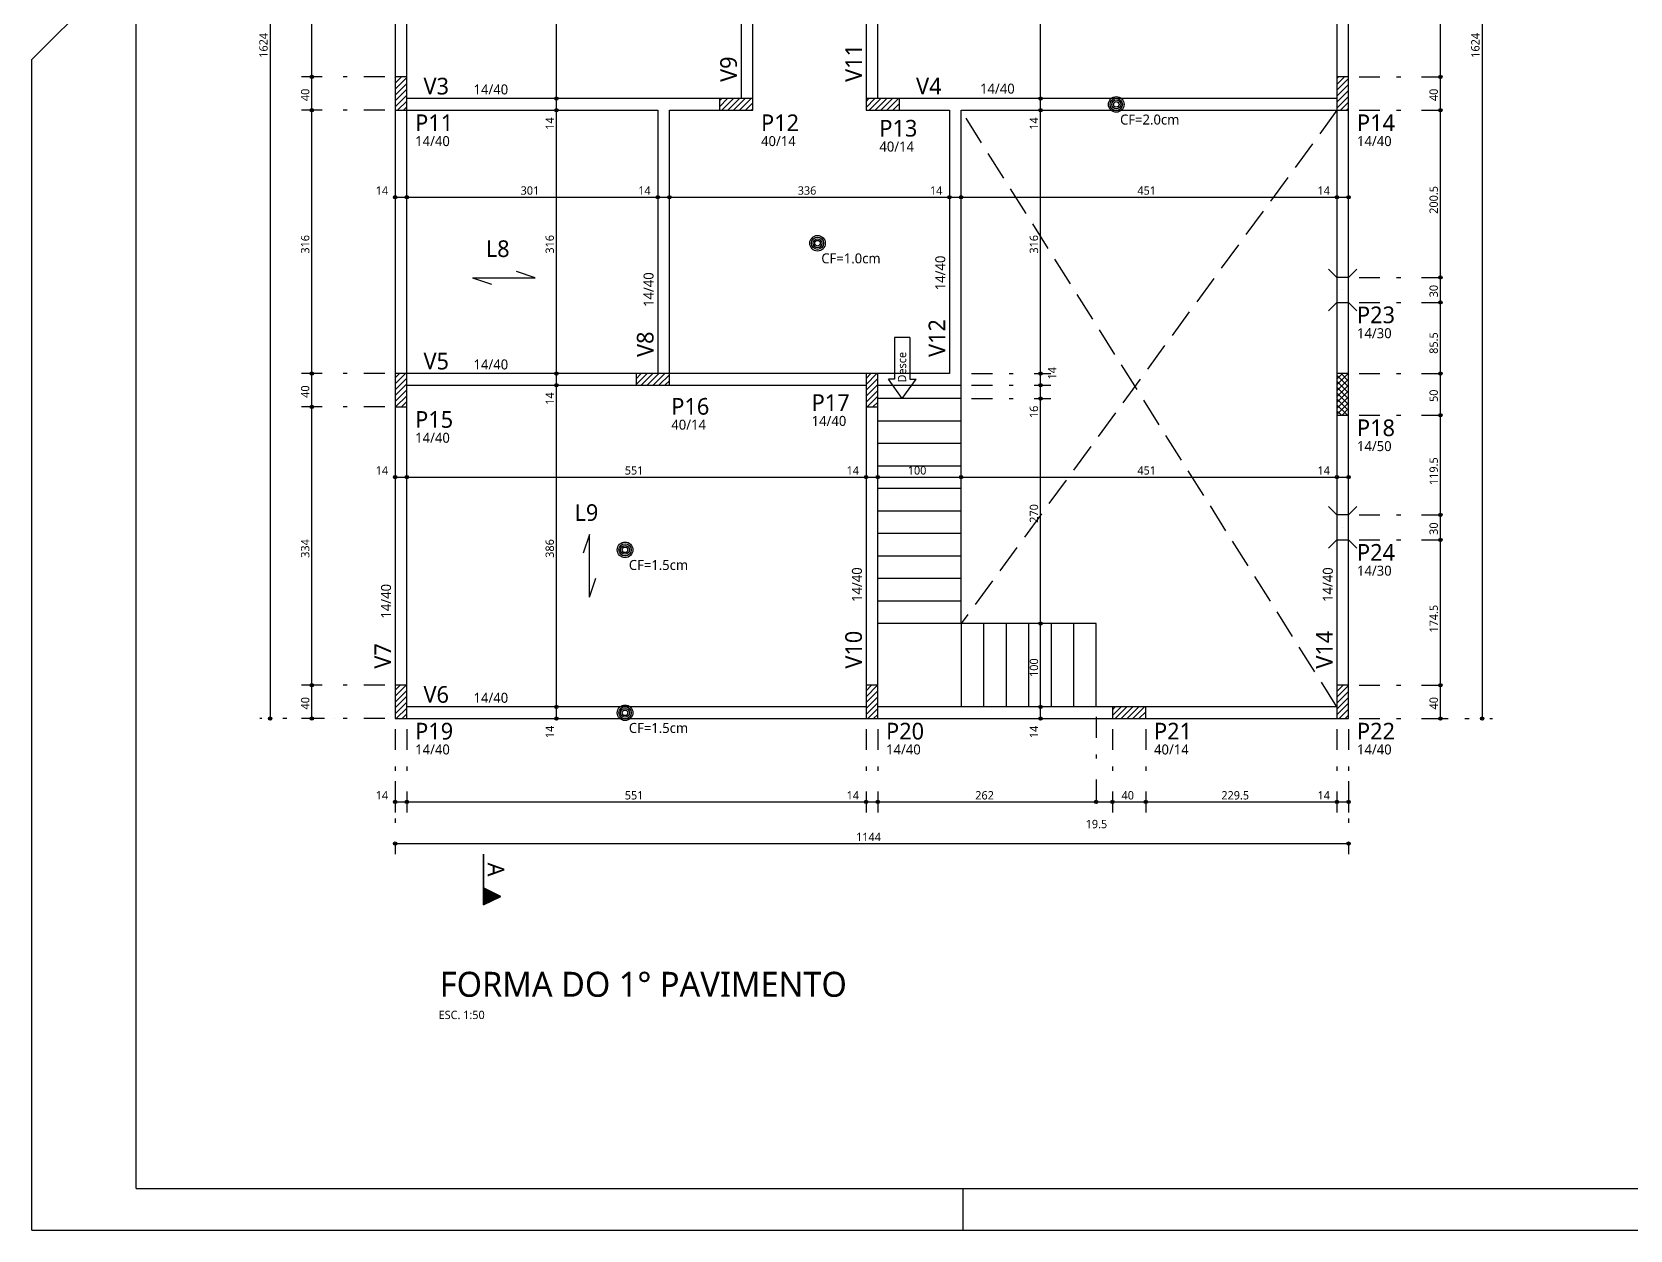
# Model space of a CAD drawing. Extents: x 6.3 to 89.5, y 0 to 54.
# Drawn here: x 6.33 to 44.68, y 0 to 28.75 of the extents above; entities that cross this region are included whole.
import ezdxf

# ---------------------------------------------------------------- set-up
doc = ezdxf.new("R2010")
doc.units = 0
doc.header["$MEASUREMENT"] = 0
doc.linetypes.add('ESTILO_TQS_0001', pattern=[1, 0.7, -0.3])
doc.linetypes.add('ESTILO_TQS_0003', pattern=[1.5, 0.5, -0.4, 0.1, -0.5])
for name, color, linetype in [('1', 1, 'CONTINUOUS'), ('12', 12, 'CONTINUOUS'), ('2', 2, 'CONTINUOUS'), ('3', 3, 'CONTINUOUS'), ('5', 5, 'CONTINUOUS'), ('6', 6, 'CONTINUOUS')]:
    doc.layers.add(name, color=color, linetype=linetype)
doc.styles.add('TQS_LUCIDA_SANS_UNICODE', font='L_10646.TTF')

msp = doc.modelspace()

# ---------------------------------------------------------------- linework, layer by layer
at = {"layer": '1', "linetype": 'Continuous'}
for p, q in [((12.047, 44.753), (12.047, 12.273)), ((41.127, 44.753), (41.127, 12.273)), ((18.916, 27.153), (18.916, 35.173)), ((30.534, 27.153), (30.534, 35.173)), ((13.047, 27.673), (13.047, 34.653)), ((40.127, 27.673), (40.127, 34.653)), ((6.331, 28.088), (7.831, 29.588)), ((6.331, 0), (6.331, 28.088)), ((13.047, 26.873), (13.047, 27.673)), ((15.047, 27.52), (15.199, 27.673)), ((15.047, 27.662), (15.058, 27.673)), ((15.047, 27.673), (15.047, 27.673)), ((15.047, 27.673), (15.047, 27.673)), ((15.047, 27.379), (15.327, 27.659)), ((37.647, 27.493), (37.827, 27.673)), ((37.647, 27.634), (37.685, 27.673)), ((37.647, 27.352), (37.927, 27.632)), ((37.927, 27.673), (37.927, 27.673)), ((37.927, 27.673), (37.927, 27.673)), ((40.127, 26.873), (40.127, 27.673)), ((15.047, 27.238), (15.327, 27.518)), ((15.047, 27.096), (15.327, 27.376)), ((15.047, 26.955), (15.327, 27.235)), ((15.187, 27.273), (15.187, 27.273)), ((37.647, 27.21), (37.927, 27.49)), ((37.647, 27.069), (37.927, 27.349)), ((37.787, 27.273), (37.787, 27.273)), ((13.047, 20.553), (13.047, 26.873)), ((15.047, 26.873), (15.047, 26.873)), ((15.047, 26.873), (15.047, 26.873)), ((15.106, 26.873), (15.327, 27.093)), ((15.248, 26.873), (15.327, 26.952)), ((18.916, 26.873), (18.916, 27.153)), ((18.916, 27.153), (18.916, 27.153)), ((18.916, 27.153), (18.916, 27.153)), ((18.916, 20.553), (18.916, 26.873)), ((18.916, 26.873), (18.916, 26.873)), ((18.916, 26.873), (18.916, 26.873)), ((22.827, 26.957), (23.023, 27.153)), ((22.827, 27.098), (22.882, 27.153)), ((22.885, 26.873), (23.165, 27.153)), ((23.026, 26.873), (23.306, 27.153)), ((23.167, 26.873), (23.447, 27.153)), ((23.227, 27.013), (23.227, 27.013)), ((23.309, 26.873), (23.589, 27.153)), ((23.45, 26.873), (23.627, 27.049)), ((23.592, 26.873), (23.627, 26.908)), ((26.347, 26.941), (26.559, 27.153)), ((26.347, 27.082), (26.417, 27.153)), ((26.42, 26.873), (26.7, 27.153)), ((26.562, 26.873), (26.842, 27.153)), ((26.703, 26.873), (26.983, 27.153)), ((26.747, 27.013), (26.747, 27.013)), ((26.844, 26.873), (27.124, 27.153)), ((26.986, 26.873), (27.147, 27.034)), ((27.127, 26.873), (27.147, 26.893)), ((30.534, 26.873), (30.534, 27.153)), ((30.534, 27.153), (30.534, 27.153)), ((30.534, 27.153), (30.534, 27.153)), ((30.534, 20.553), (30.534, 26.873)), ((30.534, 26.873), (30.534, 26.873)), ((30.534, 26.873), (30.534, 26.873)), ((37.647, 26.927), (37.927, 27.207)), ((37.734, 26.873), (37.927, 27.066)), ((37.875, 26.873), (37.927, 26.924)), ((37.927, 26.873), (37.927, 26.873)), ((37.927, 26.873), (37.927, 26.873)), ((40.127, 22.863), (40.127, 26.873)), ((15.047, 24.787), (15.327, 24.787)), ((15.047, 24.787), (15.047, 24.787)), ((15.327, 24.787), (15.327, 24.787)), ((15.327, 24.787), (21.347, 24.787)), ((15.327, 24.787), (15.327, 24.787)), ((21.347, 24.787), (21.347, 24.787)), ((21.347, 24.787), (21.627, 24.787)), ((21.347, 24.787), (21.347, 24.787)), ((21.627, 24.787), (21.627, 24.787)), ((21.627, 24.787), (28.347, 24.787)), ((21.627, 24.787), (21.627, 24.787)), ((28.347, 24.787), (28.347, 24.787)), ((28.347, 24.787), (28.627, 24.787)), ((28.347, 24.787), (28.347, 24.787)), ((28.627, 24.787), (28.627, 24.787)), ((28.627, 24.787), (37.647, 24.787)), ((28.627, 24.787), (28.627, 24.787)), ((37.647, 24.787), (37.647, 24.787)), ((37.647, 24.787), (37.927, 24.787)), ((37.647, 24.787), (37.647, 24.787)), ((37.927, 24.787), (37.927, 24.787)), ((37.647, 22.863), (37.447, 23.063)), ((37.927, 22.863), (38.127, 23.063)), ((37.927, 22.863), (37.927, 22.863)), ((37.927, 22.863), (37.927, 22.863)), ((40.127, 22.263), (40.127, 22.863)), ((37.647, 22.263), (37.447, 22.063)), ((37.787, 22.563), (37.787, 22.563)), ((37.927, 22.263), (38.127, 22.063)), ((37.927, 22.263), (37.927, 22.263)), ((37.927, 22.263), (37.927, 22.263)), ((40.127, 20.553), (40.127, 22.263)), ((27.029, 21.419), (27.029, 20.419)), ((27.393, 21.419), (27.029, 21.419)), ((27.393, 21.419), (27.393, 20.419)), ((13.047, 19.753), (13.047, 20.553)), ((15.047, 20.308), (15.292, 20.553)), ((15.047, 20.449), (15.15, 20.553)), ((15.047, 20.553), (15.047, 20.553)), ((15.047, 20.553), (15.047, 20.553)), ((15.047, 20.167), (15.327, 20.447)), ((18.916, 20.273), (18.916, 20.553)), ((18.916, 20.553), (18.916, 20.553)), ((18.916, 20.553), (18.916, 20.553)), ((20.827, 20.29), (21.09, 20.553)), ((20.827, 20.431), (20.949, 20.553)), ((20.952, 20.273), (21.232, 20.553)), ((21.093, 20.273), (21.373, 20.553)), ((21.227, 20.413), (21.227, 20.413)), ((21.234, 20.273), (21.514, 20.553)), ((21.376, 20.273), (21.627, 20.524)), ((21.517, 20.273), (21.627, 20.383)), ((26.347, 20.294), (26.606, 20.553)), ((26.347, 20.436), (26.464, 20.553)), ((26.347, 20.153), (26.627, 20.433)), ((27.214, 19.953), (26.881, 20.419)), ((27.029, 20.419), (26.881, 20.419)), ((27.214, 19.953), (27.548, 20.419)), ((27.393, 20.419), (27.548, 20.419)), ((28.627, 20.553), (28.627, 20.553)), ((28.627, 20.553), (28.627, 20.553)), ((30.534, 20.273), (30.534, 20.553)), ((37.647, 20.281), (37.919, 20.553)), ((37.647, 20.422), (37.778, 20.553)), ((37.647, 20.512), (37.927, 20.232)), ((37.647, 20.139), (37.927, 20.419)), ((37.647, 20.37), (37.927, 20.09)), ((37.748, 20.553), (37.927, 20.373)), ((37.889, 20.553), (37.927, 20.515)), ((37.927, 20.553), (37.927, 20.553)), ((37.927, 20.553), (37.927, 20.553)), ((40.127, 19.553), (40.127, 20.553)), ((15.047, 20.025), (15.327, 20.305)), ((15.047, 19.884), (15.327, 20.164)), ((15.058, 19.753), (15.327, 20.022)), ((15.187, 20.153), (15.187, 20.153)), ((18.916, 12.553), (18.916, 20.273)), ((18.916, 20.273), (18.916, 20.273)), ((18.916, 20.273), (18.916, 20.273)), ((26.347, 20.011), (26.627, 20.291)), ((26.347, 19.87), (26.627, 20.15)), ((26.371, 19.753), (26.627, 20.009)), ((26.487, 20.153), (26.487, 20.153)), ((28.627, 19.953), (26.637, 19.953)), ((28.627, 14.553), (28.627, 20.273)), ((28.627, 20.273), (28.627, 20.273)), ((28.627, 20.273), (28.627, 20.273)), ((28.627, 19.953), (28.627, 19.953)), ((28.627, 19.953), (28.627, 19.953)), ((30.534, 19.953), (30.534, 20.273)), ((30.534, 14.553), (30.534, 19.953)), ((37.647, 19.998), (37.927, 20.278)), ((37.647, 20.229), (37.927, 19.949)), ((37.647, 19.856), (37.927, 20.136)), ((37.647, 20.088), (37.927, 19.808)), ((37.647, 19.715), (37.927, 19.995)), ((37.647, 19.946), (37.927, 19.666)), ((37.787, 20.053), (37.787, 20.053)), ((13.047, 13.073), (13.047, 19.753)), ((15.047, 19.753), (15.047, 19.753)), ((15.047, 19.753), (15.047, 19.753)), ((15.199, 19.753), (15.327, 19.881)), ((26.513, 19.753), (26.627, 19.867)), ((37.647, 19.573), (37.927, 19.853)), ((37.647, 19.805), (37.899, 19.553)), ((37.647, 19.663), (37.758, 19.553)), ((37.768, 19.553), (37.927, 19.712)), ((37.909, 19.553), (37.927, 19.571)), ((28.627, 19.413), (26.637, 19.413)), ((37.927, 19.553), (37.927, 19.553)), ((37.927, 19.553), (37.927, 19.553)), ((40.127, 17.163), (40.127, 19.553)), ((28.627, 18.873), (26.637, 18.873)), ((15.047, 18.07), (15.327, 18.07)), ((15.047, 18.07), (15.047, 18.07)), ((15.327, 18.07), (15.327, 18.07)), ((15.327, 18.07), (26.347, 18.07)), ((15.327, 18.07), (15.327, 18.07)), ((26.347, 18.07), (26.347, 18.07)), ((26.347, 18.07), (26.627, 18.07)), ((26.347, 18.07), (26.347, 18.07)), ((26.627, 18.07), (26.627, 18.07)), ((26.627, 18.07), (28.627, 18.07)), ((26.627, 18.07), (26.627, 18.07)), ((28.627, 18.333), (26.637, 18.333)), ((28.627, 18.07), (28.627, 18.07)), ((28.627, 18.07), (37.647, 18.07)), ((28.627, 18.07), (28.627, 18.07)), ((37.647, 18.07), (37.647, 18.07)), ((37.647, 18.07), (37.927, 18.07)), ((37.647, 18.07), (37.647, 18.07)), ((37.927, 18.07), (37.927, 18.07)), ((28.627, 17.793), (26.637, 17.793)), ((37.647, 17.163), (37.447, 17.363)), ((37.927, 17.163), (38.127, 17.363)), ((28.627, 17.253), (26.637, 17.253)), ((37.927, 17.163), (37.927, 17.163)), ((37.927, 17.163), (37.927, 17.163)), ((40.127, 16.563), (40.127, 17.163)), ((28.627, 16.713), (26.637, 16.713)), ((37.647, 16.563), (37.447, 16.363)), ((37.787, 16.863), (37.787, 16.863)), ((37.927, 16.563), (38.127, 16.363)), ((37.927, 16.563), (37.927, 16.563)), ((37.927, 16.563), (37.927, 16.563)), ((40.127, 13.073), (40.127, 16.563)), ((28.627, 16.173), (26.637, 16.173)), ((28.627, 15.633), (26.637, 15.633)), ((28.627, 15.093), (26.637, 15.093)), ((28.627, 14.553), (26.637, 14.553)), ((31.867, 14.553), (28.627, 14.553)), ((28.627, 14.553), (28.627, 12.563)), ((29.167, 14.553), (29.167, 12.563)), ((29.707, 14.553), (29.707, 12.563)), ((30.247, 14.553), (30.247, 12.563)), ((30.534, 12.553), (30.534, 14.553)), ((30.534, 14.553), (30.534, 14.553)), ((30.534, 14.553), (30.534, 14.553)), ((30.787, 14.553), (30.787, 12.563)), ((31.327, 14.553), (31.327, 12.563)), ((31.867, 12.563), (31.867, 14.553)), ((13.047, 12.273), (13.047, 13.073)), ((15.047, 12.813), (15.307, 13.073)), ((15.047, 12.954), (15.166, 13.073)), ((15.047, 13.073), (15.047, 13.073)), ((15.047, 13.073), (15.047, 13.073)), ((26.347, 12.799), (26.621, 13.073)), ((26.347, 12.94), (26.479, 13.073)), ((37.647, 12.927), (37.793, 13.073)), ((37.647, 13.068), (37.652, 13.073)), ((37.647, 12.785), (37.927, 13.065)), ((37.927, 13.073), (37.927, 13.073)), ((37.927, 13.073), (37.927, 13.073)), ((40.127, 12.273), (40.127, 13.073)), ((15.047, 12.671), (15.327, 12.951)), ((15.047, 12.53), (15.327, 12.81)), ((15.047, 12.388), (15.327, 12.668)), ((15.187, 12.673), (15.187, 12.673)), ((26.347, 12.657), (26.627, 12.937)), ((26.347, 12.516), (26.627, 12.796)), ((26.487, 12.673), (26.487, 12.673)), ((37.647, 12.644), (37.927, 12.924)), ((37.647, 12.502), (37.927, 12.782)), ((37.787, 12.673), (37.787, 12.673)), ((13.599, 12.273), (13.599, 12.273)), ((15.047, 12.273), (15.047, 12.273)), ((15.047, 12.273), (15.047, 12.273)), ((15.073, 12.273), (15.327, 12.527)), ((15.214, 12.273), (15.327, 12.386)), ((15.327, 12.273), (15.327, 12.273)), ((15.327, 12.273), (15.327, 12.273)), ((18.916, 12.273), (18.916, 12.553)), ((18.916, 12.553), (18.916, 12.553)), ((18.916, 12.553), (18.916, 12.553)), ((18.916, 12.273), (18.916, 12.273)), ((26.347, 12.375), (26.627, 12.655)), ((26.347, 12.273), (26.347, 12.273)), ((26.347, 12.273), (26.347, 12.273)), ((26.387, 12.273), (26.627, 12.513)), ((26.528, 12.273), (26.627, 12.372)), ((26.627, 12.273), (26.627, 12.273)), ((26.627, 12.273), (26.627, 12.273)), ((30.534, 12.273), (30.534, 12.553)), ((30.534, 12.553), (30.534, 12.553)), ((30.534, 12.553), (30.534, 12.553)), ((30.534, 12.273), (30.534, 12.273)), ((31.867, 12.563), (31.867, 12.563)), ((31.867, 12.563), (31.867, 12.563)), ((32.257, 12.345), (32.465, 12.553)), ((32.257, 12.486), (32.323, 12.553)), ((32.257, 12.273), (32.257, 12.273)), ((32.257, 12.273), (32.257, 12.273)), ((32.326, 12.273), (32.606, 12.553)), ((32.468, 12.273), (32.748, 12.553)), ((32.609, 12.273), (32.889, 12.553)), ((32.657, 12.413), (32.657, 12.413)), ((32.751, 12.273), (33.031, 12.553)), ((32.892, 12.273), (33.057, 12.438)), ((33.033, 12.273), (33.057, 12.296)), ((33.057, 12.273), (33.057, 12.273)), ((33.057, 12.273), (33.057, 12.273)), ((37.647, 12.361), (37.927, 12.641)), ((37.647, 12.273), (37.647, 12.273)), ((37.647, 12.273), (37.647, 12.273)), ((37.7, 12.273), (37.927, 12.5)), ((37.842, 12.273), (37.927, 12.358)), ((37.927, 12.273), (37.927, 12.273)), ((37.927, 12.273), (37.927, 12.273)), ((39.565, 12.273), (39.565, 12.273)), ((15.047, 11.023), (15.047, 11.023)), ((37.927, 11.023), (37.927, 11.023)), ((15.047, 10.273), (15.327, 10.273)), ((15.327, 10.273), (26.347, 10.273)), ((26.347, 10.273), (26.627, 10.273)), ((26.627, 10.273), (31.867, 10.273)), ((31.867, 10.273), (32.257, 10.273)), ((32.257, 10.273), (33.057, 10.273)), ((33.057, 10.273), (37.647, 10.273)), ((37.647, 10.273), (37.927, 10.273)), ((15.047, 9.273), (37.927, 9.273)), ((28.67, 1), (28.67, 0)), ((6.331, 0), (89.5, 0))]:
    msp.add_line(p, q, dxfattribs=at)
at = {"layer": '1', "linetype": 'ESTILO_TQS_0003'}
for p, q in [((14.797, 27.673), (12.797, 27.673)), ((14.797, 27.673), (12.797, 27.673)), ((38.177, 27.673), (40.377, 27.673)), ((38.177, 27.673), (40.377, 27.673)), ((14.797, 26.873), (12.797, 26.873)), ((14.797, 26.873), (12.797, 26.873)), ((38.177, 26.873), (40.377, 26.873)), ((38.177, 26.873), (40.377, 26.873)), ((38.177, 22.863), (40.377, 22.863)), ((38.177, 22.863), (40.377, 22.863)), ((38.177, 22.263), (40.377, 22.263)), ((38.177, 22.263), (40.377, 22.263)), ((14.797, 20.553), (12.797, 20.553)), ((14.797, 20.553), (12.797, 20.553)), ((28.877, 20.553), (30.784, 20.553)), ((28.877, 20.553), (30.784, 20.553)), ((38.177, 20.553), (40.377, 20.553)), ((38.177, 20.553), (40.377, 20.553)), ((28.877, 20.273), (30.784, 20.273)), ((28.877, 20.273), (30.784, 20.273)), ((28.877, 19.953), (30.784, 19.953)), ((28.877, 19.953), (30.784, 19.953)), ((14.797, 19.753), (12.797, 19.753)), ((14.797, 19.753), (12.797, 19.753)), ((38.177, 19.553), (40.377, 19.553)), ((38.177, 19.553), (40.377, 19.553)), ((38.177, 17.163), (40.377, 17.163)), ((38.177, 17.163), (40.377, 17.163)), ((38.177, 16.563), (40.377, 16.563)), ((38.177, 16.563), (40.377, 16.563)), ((14.797, 13.073), (12.797, 13.073)), ((14.797, 13.073), (12.797, 13.073)), ((38.177, 13.073), (40.377, 13.073)), ((38.177, 13.073), (40.377, 13.073)), ((13.349, 12.273), (11.797, 12.273)), ((14.797, 12.273), (12.797, 12.273)), ((31.867, 12.313), (31.867, 10.023)), ((31.867, 12.313), (31.867, 10.023)), ((38.177, 12.273), (40.377, 12.273)), ((39.815, 12.273), (41.377, 12.273)), ((15.047, 12.023), (15.047, 10.023)), ((15.327, 12.023), (15.327, 10.023)), ((15.327, 12.023), (15.327, 10.023)), ((26.347, 12.023), (26.347, 10.023)), ((26.347, 12.023), (26.347, 10.023)), ((26.627, 12.023), (26.627, 10.023)), ((26.627, 12.023), (26.627, 10.023)), ((32.257, 12.023), (32.257, 10.023)), ((32.257, 12.023), (32.257, 10.023)), ((33.057, 12.023), (33.057, 10.023)), ((33.057, 12.023), (33.057, 10.023)), ((37.647, 12.023), (37.647, 10.023)), ((37.647, 12.023), (37.647, 10.023)), ((37.927, 12.023), (37.927, 10.023)), ((15.047, 10.773), (15.047, 9.023)), ((37.927, 10.773), (37.927, 9.023))]:
    msp.add_line(p, q, dxfattribs=at)
at = {"layer": '1', "linetype": 'ESTILO_TQS_0001'}
for p, q in [((37.647, 26.873), (28.627, 14.553)), ((37.647, 12.553), (28.627, 26.873))]:
    msp.add_line(p, q, dxfattribs=at)
at = {"layer": '1', "linetype": 'Continuous'}
for centre, radius in [((13.047, 27.673), 0.04), ((13.047, 27.673), 0.04), ((13.047, 27.673), 0.02), ((13.047, 27.673), 0.02), ((40.127, 27.673), 0.04), ((40.127, 27.673), 0.04), ((40.127, 27.673), 0.02), ((40.127, 27.673), 0.02), ((13.047, 26.873), 0.04), ((13.047, 26.873), 0.04), ((13.047, 26.873), 0.02), ((13.047, 26.873), 0.02), ((18.916, 27.153), 0.04), ((18.916, 27.153), 0.04), ((18.916, 26.873), 0.04), ((18.916, 26.873), 0.04), ((18.916, 27.153), 0.02), ((18.916, 27.153), 0.02), ((18.916, 26.873), 0.02), ((18.916, 26.873), 0.02), ((30.534, 27.153), 0.04), ((30.534, 27.153), 0.04), ((30.534, 26.873), 0.04), ((30.534, 26.873), 0.04), ((30.534, 27.153), 0.02), ((30.534, 27.153), 0.02), ((30.534, 26.873), 0.02), ((30.534, 26.873), 0.02), ((40.127, 26.873), 0.04), ((40.127, 26.873), 0.04), ((40.127, 26.873), 0.02), ((40.127, 26.873), 0.02), ((15.047, 24.787), 0.04), ((15.047, 24.787), 0.02), ((15.327, 24.787), 0.04), ((15.327, 24.787), 0.04), ((15.327, 24.787), 0.02), ((15.327, 24.787), 0.02), ((21.347, 24.787), 0.04), ((21.347, 24.787), 0.04), ((21.347, 24.787), 0.02), ((21.347, 24.787), 0.02), ((21.627, 24.787), 0.04), ((21.627, 24.787), 0.04), ((21.627, 24.787), 0.02), ((21.627, 24.787), 0.02), ((28.347, 24.787), 0.04), ((28.347, 24.787), 0.04), ((28.347, 24.787), 0.02), ((28.347, 24.787), 0.02), ((28.627, 24.787), 0.04), ((28.627, 24.787), 0.04), ((28.627, 24.787), 0.02), ((28.627, 24.787), 0.02), ((37.647, 24.787), 0.04), ((37.647, 24.787), 0.04), ((37.647, 24.787), 0.02), ((37.647, 24.787), 0.02), ((37.927, 24.787), 0.04), ((37.927, 24.787), 0.02), ((40.127, 22.863), 0.04), ((40.127, 22.863), 0.04), ((40.127, 22.863), 0.02), ((40.127, 22.863), 0.02), ((40.127, 22.263), 0.04), ((40.127, 22.263), 0.04), ((40.127, 22.263), 0.02), ((40.127, 22.263), 0.02), ((13.047, 20.553), 0.04), ((13.047, 20.553), 0.04), ((13.047, 20.553), 0.02), ((13.047, 20.553), 0.02), ((18.916, 20.553), 0.04), ((18.916, 20.553), 0.04), ((18.916, 20.553), 0.02), ((18.916, 20.553), 0.02), ((30.534, 20.553), 0.04), ((30.534, 20.553), 0.04), ((30.534, 20.553), 0.02), ((30.534, 20.553), 0.02), ((40.127, 20.553), 0.04), ((40.127, 20.553), 0.04), ((40.127, 20.553), 0.02), ((40.127, 20.553), 0.02), ((18.916, 20.273), 0.04), ((18.916, 20.273), 0.04), ((18.916, 20.273), 0.02), ((18.916, 20.273), 0.02), ((30.534, 20.273), 0.04), ((30.534, 20.273), 0.04), ((30.534, 19.953), 0.04), ((30.534, 19.953), 0.04), ((30.534, 20.273), 0.02), ((30.534, 20.273), 0.02), ((30.534, 19.953), 0.02), ((30.534, 19.953), 0.02), ((13.047, 19.753), 0.04), ((13.047, 19.753), 0.04), ((13.047, 19.753), 0.02), ((13.047, 19.753), 0.02), ((40.127, 19.553), 0.04), ((40.127, 19.553), 0.04), ((40.127, 19.553), 0.02), ((40.127, 19.553), 0.02), ((15.047, 18.07), 0.04), ((15.047, 18.07), 0.02), ((15.327, 18.07), 0.04), ((15.327, 18.07), 0.04), ((15.327, 18.07), 0.02), ((15.327, 18.07), 0.02), ((26.347, 18.07), 0.04), ((26.347, 18.07), 0.04), ((26.347, 18.07), 0.02), ((26.347, 18.07), 0.02), ((26.627, 18.07), 0.04), ((26.627, 18.07), 0.04), ((26.627, 18.07), 0.02), ((26.627, 18.07), 0.02), ((28.627, 18.07), 0.04), ((28.627, 18.07), 0.04), ((28.627, 18.07), 0.02), ((28.627, 18.07), 0.02), ((37.647, 18.07), 0.04), ((37.647, 18.07), 0.04), ((37.647, 18.07), 0.02), ((37.647, 18.07), 0.02), ((37.927, 18.07), 0.04), ((37.927, 18.07), 0.02), ((40.127, 17.163), 0.04), ((40.127, 17.163), 0.04), ((40.127, 17.163), 0.02), ((40.127, 17.163), 0.02), ((40.127, 16.563), 0.04), ((40.127, 16.563), 0.04), ((40.127, 16.563), 0.02), ((40.127, 16.563), 0.02), ((30.534, 14.553), 0.04), ((30.534, 14.553), 0.04), ((30.534, 14.553), 0.02), ((30.534, 14.553), 0.02), ((13.047, 13.073), 0.04), ((13.047, 13.073), 0.04), ((13.047, 13.073), 0.02), ((13.047, 13.073), 0.02), ((40.127, 13.073), 0.04), ((40.127, 13.073), 0.04), ((40.127, 13.073), 0.02), ((40.127, 13.073), 0.02), ((12.047, 12.273), 0.04), ((12.047, 12.273), 0.02), ((13.047, 12.273), 0.04), ((13.047, 12.273), 0.02), ((18.916, 12.553), 0.04), ((18.916, 12.553), 0.04), ((18.916, 12.273), 0.04), ((18.916, 12.553), 0.02), ((18.916, 12.553), 0.02), ((18.916, 12.273), 0.02), ((30.534, 12.553), 0.04), ((30.534, 12.553), 0.04), ((30.534, 12.273), 0.04), ((30.534, 12.553), 0.02), ((30.534, 12.553), 0.02), ((30.534, 12.273), 0.02), ((40.127, 12.273), 0.04), ((40.127, 12.273), 0.02), ((41.127, 12.273), 0.04), ((41.127, 12.273), 0.02), ((15.047, 10.273), 0.04), ((15.047, 10.273), 0.02), ((15.327, 10.273), 0.04), ((15.327, 10.273), 0.04), ((15.327, 10.273), 0.02), ((15.327, 10.273), 0.02), ((26.347, 10.273), 0.04), ((26.347, 10.273), 0.04), ((26.347, 10.273), 0.02), ((26.347, 10.273), 0.02), ((26.627, 10.273), 0.04), ((26.627, 10.273), 0.04), ((26.627, 10.273), 0.02), ((26.627, 10.273), 0.02), ((31.867, 10.273), 0.04), ((31.867, 10.273), 0.04), ((31.867, 10.273), 0.02), ((31.867, 10.273), 0.02), ((32.257, 10.273), 0.04), ((32.257, 10.273), 0.04), ((32.257, 10.273), 0.02), ((32.257, 10.273), 0.02), ((33.057, 10.273), 0.04), ((33.057, 10.273), 0.04), ((33.057, 10.273), 0.02), ((33.057, 10.273), 0.02), ((37.647, 10.273), 0.04), ((37.647, 10.273), 0.04), ((37.647, 10.273), 0.02), ((37.647, 10.273), 0.02), ((37.927, 10.273), 0.04), ((37.927, 10.273), 0.02), ((15.047, 9.273), 0.04), ((15.047, 9.273), 0.02), ((37.927, 9.273), 0.04), ((37.927, 9.273), 0.02)]:
    msp.add_circle(centre, radius, dxfattribs=at)
at = {"layer": '12', "linetype": 'Continuous'}
for q in [(8.831, 53.01), (88.5, 1)]:
    msp.add_line((8.831, 1), q, dxfattribs=at)
at = {"layer": '2', "linetype": 'Continuous'}
for p, q in [((16.906, 22.853), (18.406, 22.853)), ((16.906, 22.853), (17.356, 22.703)), ((18.406, 22.853), (17.956, 23.003)), ((19.71, 16.69), (19.56, 16.24)), ((19.71, 15.19), (19.71, 16.69)), ((19.71, 15.19), (19.86, 15.64))]:
    msp.add_line(p, q, dxfattribs=at)
at = {"layer": '3', "linetype": 'Continuous'}
for p, q in [((17.166, 9.017), (17.166, 7.801)), ((17.168, 7.804), (17.168, 9.017)), ((17.581, 8.008), (17.168, 8.215)), ((17.577, 8.008), (17.168, 8.213)), ((17.198, 7.817), (17.198, 8.2)), ((17.23, 7.833), (17.23, 8.184)), ((17.262, 7.849), (17.262, 8.168)), ((17.294, 7.865), (17.294, 8.152)), ((17.326, 7.88), (17.326, 8.136)), ((17.358, 7.896), (17.358, 8.12)), ((17.39, 7.912), (17.39, 8.104)), ((17.422, 7.928), (17.422, 8.088)), ((17.454, 7.944), (17.454, 8.072)), ((17.486, 7.96), (17.486, 8.056)), ((17.166, 7.801), (17.581, 8.008)), ((17.168, 7.804), (17.577, 8.008)), ((17.517, 7.976), (17.517, 8.04)), ((17.549, 7.992), (17.549, 8.027))]:
    msp.add_line(p, q, dxfattribs=at)
for points in [[(15.047, 34.653), (15.047, 27.673)], [(15.327, 27.673), (15.327, 34.653)], [(23.347, 34.653), (23.347, 27.153)], [(23.627, 27.153), (23.627, 34.653)], [(26.347, 34.653), (26.347, 27.153)], [(26.627, 27.153), (26.627, 34.653)], [(37.647, 34.653), (37.647, 27.673)], [(37.927, 27.673), (37.927, 34.653)], [(15.047, 26.873), (15.047, 20.553)], [(21.487, 27.153), (15.327, 27.153)], [(15.327, 26.873), (21.347, 26.873)], [(15.327, 20.553), (15.327, 26.873)], [(21.347, 26.873), (21.347, 20.553)], [(22.827, 27.153), (21.487, 27.153)], [(21.627, 26.873), (22.827, 26.873)], [(21.627, 20.553), (21.627, 26.873)], [(28.487, 27.153), (27.147, 27.153)], [(27.147, 26.873), (28.347, 26.873)], [(28.347, 26.873), (28.347, 20.553)], [(37.647, 27.153), (28.487, 27.153)], [(28.627, 26.873), (37.647, 26.873)], [(28.627, 20.273), (28.627, 26.873)], [(37.647, 26.873), (37.647, 22.863)], [(37.927, 22.863), (37.927, 26.873)], [(37.647, 22.263), (37.647, 20.553)], [(37.927, 20.553), (37.927, 22.263)], [(20.827, 20.553), (15.327, 20.553)], [(26.347, 20.553), (21.627, 20.553)], [(28.347, 20.553), (26.627, 20.553)], [(15.327, 20.273), (20.827, 20.273)], [(21.627, 20.273), (26.347, 20.273)], [(26.627, 20.273), (28.627, 20.273)], [(15.047, 19.753), (15.047, 13.073)], [(15.327, 13.073), (15.327, 19.753)], [(26.347, 19.753), (26.347, 13.073)], [(26.627, 13.073), (26.627, 19.753)], [(37.647, 19.553), (37.647, 17.163)], [(37.927, 17.163), (37.927, 19.553)], [(37.647, 16.563), (37.647, 13.073)], [(37.927, 13.073), (37.927, 16.563)], [(26.347, 12.553), (15.327, 12.553)], [(15.327, 12.273), (26.347, 12.273)], [(32.257, 12.553), (26.627, 12.553)], [(26.627, 12.273), (32.257, 12.273)], [(37.647, 12.553), (33.057, 12.553)], [(33.057, 12.273), (37.647, 12.273)]]:
    msp.add_lwpolyline(points, dxfattribs=at)
for centre, radius in [((32.35, 27.013), 0.187), ((32.35, 27.013), 0.147), ((32.35, 27.013), 0.107), ((32.35, 27.013), 0.0668), ((25.182, 23.682), 0.187), ((25.182, 23.682), 0.147), ((25.182, 23.682), 0.107), ((25.182, 23.682), 0.0668), ((20.563, 16.324), 0.187), ((20.563, 16.324), 0.147), ((20.563, 16.324), 0.107), ((20.563, 16.324), 0.0668), ((20.563, 12.413), 0.187), ((20.563, 12.413), 0.147), ((20.563, 12.413), 0.107), ((20.563, 12.413), 0.0668)]:
    msp.add_circle(centre, radius, dxfattribs=at)
at = {"layer": '5', "linetype": 'Continuous'}
for points in [[(15.047, 26.873), (15.327, 26.873), (15.327, 27.673), (15.047, 27.673), (15.047, 26.873)], [(37.647, 26.873), (37.927, 26.873), (37.927, 27.673), (37.647, 27.673), (37.647, 26.873)], [(22.827, 26.873), (23.627, 26.873), (23.627, 27.153), (22.827, 27.153), (22.827, 26.873)], [(26.347, 26.873), (27.147, 26.873), (27.147, 27.153), (26.347, 27.153), (26.347, 26.873)], [(37.647, 22.263), (37.927, 22.263), (37.927, 22.863), (37.647, 22.863), (37.647, 22.263)], [(15.047, 19.753), (15.327, 19.753), (15.327, 20.553), (15.047, 20.553), (15.047, 19.753)], [(20.827, 20.273), (21.627, 20.273), (21.627, 20.553), (20.827, 20.553), (20.827, 20.273)], [(26.347, 19.753), (26.627, 19.753), (26.627, 20.553), (26.347, 20.553), (26.347, 19.753)], [(37.647, 19.553), (37.927, 19.553), (37.927, 20.553), (37.647, 20.553), (37.647, 19.553)], [(37.647, 16.563), (37.927, 16.563), (37.927, 17.163), (37.647, 17.163), (37.647, 16.563)], [(15.047, 12.273), (15.327, 12.273), (15.327, 13.073), (15.047, 13.073), (15.047, 12.273)], [(26.347, 12.273), (26.627, 12.273), (26.627, 13.073), (26.347, 13.073), (26.347, 12.273)], [(37.647, 12.273), (37.927, 12.273), (37.927, 13.073), (37.647, 13.073), (37.647, 12.273)], [(32.257, 12.273), (33.057, 12.273), (33.057, 12.553), (32.257, 12.553), (32.257, 12.273)]]:
    msp.add_lwpolyline(points, dxfattribs=at)

# ---------------------------------------------------------------- texts
at = {"layer": '1', "linetype": 'Continuous', "style": 'TQS_LUCIDA_SANS_UNICODE'}
for s, p in [('1624', (11.987, 28.133)), ('1624', (41.067, 28.133)), ('40', (12.987, 27.093)), ('40', (40.067, 27.093)), ('14', (18.856, 26.406)), ('14', (30.474, 26.406)), ('200.5', (40.067, 24.388)), ('316', (12.987, 23.433)), ('316', (18.856, 23.433)), ('316', (30.474, 23.433)), ('30', (40.067, 22.383)), ('85.5', (40.067, 21.028)), ('Desce', (27.309, 20.339)), ('14', (30.912, 20.413)), ('40', (12.987, 19.973)), ('14', (18.856, 19.806)), ('50', (40.067, 19.873)), ('16', (30.474, 19.486)), ('119.5', (40.067, 17.878)), ('270', (30.474, 16.973)), ('30', (40.067, 16.683)), ('334', (12.987, 16.133)), ('386', (18.856, 16.133)), ('174.5', (40.067, 14.338)), ('100', (30.474, 13.273)), ('40', (12.987, 12.493)), ('40', (40.067, 12.493)), ('14', (18.856, 11.806)), ('14', (30.474, 11.806))]:
    msp.add_text(s, height=0.2, rotation=90, dxfattribs=at).set_placement(p)
for s, p in [('14', (14.58, 24.847)), ('301', (18.057, 24.847)), ('14', (20.88, 24.847)), ('336', (24.707, 24.847)), ('14', (27.88, 24.847)), ('451', (32.857, 24.847)), ('14', (37.18, 24.847)), ('14', (14.58, 18.13)), ('551', (20.557, 18.13)), ('14', (25.88, 18.13)), ('100', (27.347, 18.13)), ('451', (32.857, 18.13)), ('14', (37.18, 18.13)), ('14', (14.58, 10.333)), ('551', (20.557, 10.333)), ('14', (25.88, 10.333)), ('262', (28.967, 10.333)), ('40', (32.477, 10.333)), ('229.5', (34.872, 10.333)), ('14', (37.18, 10.333)), ('19.5', (31.616, 9.643)), ('1144', (26.107, 9.333)), ('ESC. 1:50', (16.089, 5.063))]:
    msp.add_text(s, height=0.2, dxfattribs=at).set_placement(p)
at = {"layer": '3', "linetype": 'Continuous', "style": 'TQS_LUCIDA_SANS_UNICODE'}
for s, p in [('14/40', (16.927, 27.253)), ('14/40', (29.082, 27.272)), ('CF=2.0cm', (32.442, 26.53)), ('14/40', (15.527, 26.013)), ('40/14', (23.827, 26.013)), ('40/14', (26.666, 25.882)), ('14/40', (38.127, 26.013)), ('CF=1.0cm', (25.273, 23.199)), ('14/30', (38.127, 21.403)), ('14/40', (16.927, 20.653)), ('40/14', (21.673, 19.207)), ('14/40', (25.041, 19.298)), ('14/40', (15.527, 18.893)), ('14/50', (38.127, 18.693)), ('CF=1.5cm', (20.654, 15.841)), ('14/30', (38.127, 15.703)), ('14/40', (16.927, 12.653)), ('CF=1.5cm', (20.654, 11.93)), ('14/40', (15.527, 11.413)), ('14/40', (26.827, 11.413)), ('40/14', (33.257, 11.413)), ('14/40', (38.127, 11.413))]:
    msp.add_text(s, height=0.24, dxfattribs=at).set_placement(p)
for s, height, rotation, p in [('14/40', 0.24, 90, (28.247, 22.553)), ('14/40', 0.24, 90, (21.247, 22.153)), ('14/40', 0.24, 90, (26.247, 15.073)), ('14/40', 0.24, 90, (37.547, 15.073)), ('14/40', 0.24, 90, (14.947, 14.673)), ('A', 0.4, 270, (17.266, 8.817))]:
    msp.add_text(s, height=height, rotation=rotation, dxfattribs=at).set_placement(p)
at = {"layer": '5', "linetype": 'Continuous', "style": 'TQS_LUCIDA_SANS_UNICODE'}
for s, p in [('V9', (23.247, 27.553)), ('V11', (26.247, 27.553)), ('V8', (21.247, 20.953)), ('V12', (28.247, 20.953)), ('V10', (26.247, 13.473)), ('V14', (37.547, 13.473)), ('V7', (14.947, 13.473))]:
    msp.add_text(s, height=0.4, rotation=90, dxfattribs=at).set_placement(p)
for s, p in [('V3', (15.727, 27.253)), ('V4', (27.547, 27.253)), ('P11', (15.527, 26.373)), ('P12', (23.827, 26.373)), ('P13', (26.666, 26.242)), ('P14', (38.127, 26.373)), ('L8', (17.222, 23.351)), ('P23', (38.127, 21.763)), ('V5', (15.727, 20.653)), ('P16', (21.673, 19.567)), ('P17', (25.041, 19.658)), ('P15', (15.527, 19.253)), ('P18', (38.127, 19.053)), ('L9', (19.35, 17.018)), ('P24', (38.127, 16.063)), ('V6', (15.727, 12.653)), ('P19', (15.527, 11.773)), ('P20', (26.827, 11.773)), ('P21', (33.257, 11.773)), ('P22', (38.127, 11.773))]:
    msp.add_text(s, height=0.4, dxfattribs=at).set_placement(p)
at = {"layer": '6', "linetype": 'Continuous', "style": 'TQS_LUCIDA_SANS_UNICODE'}
msp.add_text('FORMA DO 1%%d PAVIMENTO', height=0.6, dxfattribs=at).set_placement((16.116, 5.597))

doc.saveas('drawing.dxf')
